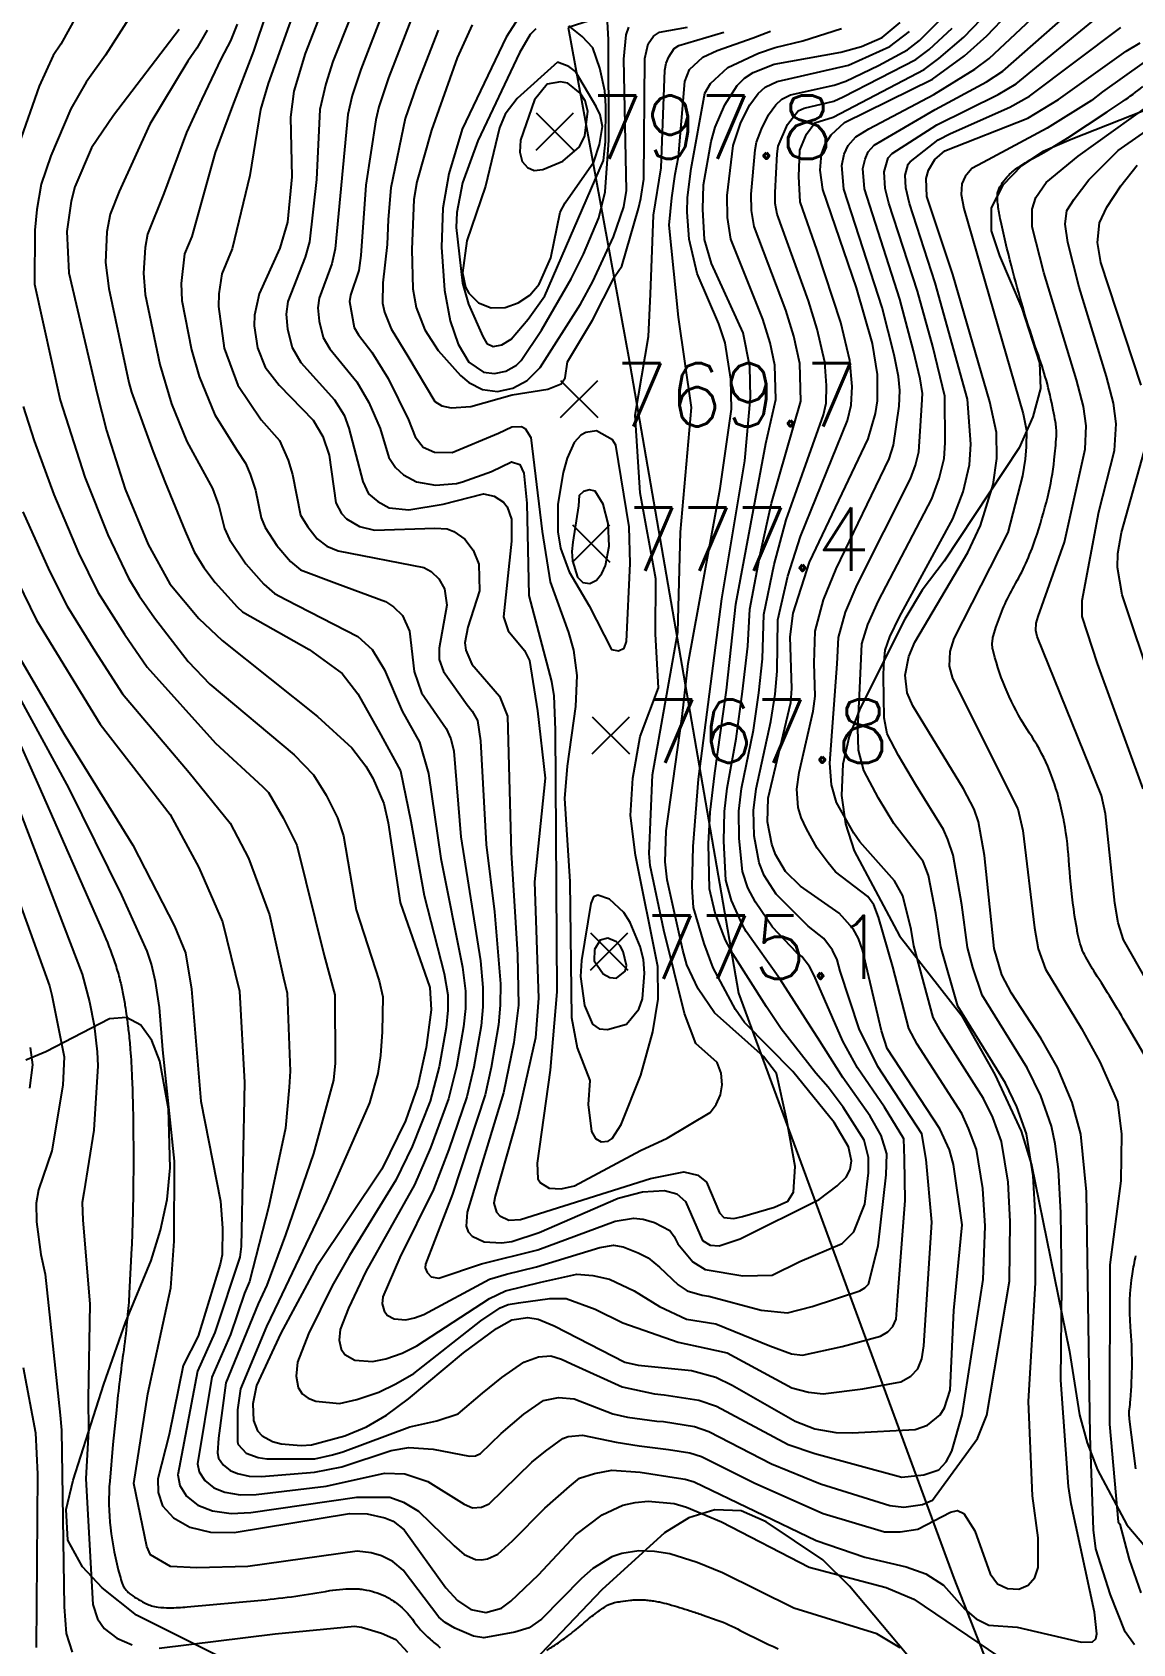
# Model space of a CAD drawing. Extents: x 197794 to 200030, y 561152 to 563931.
# Drawn here: x 198120 to 198276.5, y 561603.1 to 561832.4 of the extents above; entities that cross this region are included whole.
import ezdxf

# ---------------------------------------------------------------- set-up
doc = ezdxf.new("R2010")
doc.units = 0
for name, color, linetype in [('F0017111', 30, 'CONTINUOUS'), ('F0017114', 7, 'CONTINUOUS'), ('F0027132', 7, 'CONTINUOUS'), ('F0027217', 7, 'CONTINUOUS'), ('G0018112', 7, 'G0018112'), ('G0037213', 32, 'CONTINUOUS')]:
    doc.layers.add(name, color=color, linetype=linetype)
doc.styles.add('NGSW', font='romans.shx', dxfattribs={"bigfont": 'ngsw.shx'})
doc.linetypes.add('G0018112', pattern='A,25,0,[131,ltypeshp.shx,S=1.768,R=90,X=1.768,Y=-1.768],-6.75,[133,ltypeshp.shx,S=0.75,R=0,X=0,Y=0],-8.75,0,[131,ltypeshp.shx,S=1.768,R=270,X=-1.768,Y=1.768]', length=40.5)

# ---------------------------------------------------------------- blocks, each defined once
blk = doc.blocks.new('F0027217')
at = {"layer": 'F0027217'}
for p, q in [((-2.652, 2.652), (2.652, -2.652)), ((-2.652, -2.652), (2.652, 2.652))]:
    blk.add_line(p, q, dxfattribs=at)

msp = doc.modelspace()

# ---------------------------------------------------------------- linework, layer by layer
at = {"layer": 'F0017111', "flags": 128}
for points, elevation in [([(198144.87, 561832.69), (198143.36, 561830.16), (198142.1, 561828.32), (198136.7, 561819.33), (198132.35, 561809.76), (198131.05, 561806.55), (198130.6, 561804.02), (198130.4, 561799.65), (198130.84, 561795.94), (198133.7, 561782.58), (198134.1, 561781.19), (198137.19, 561772.71), (198138.88, 561768.35), (198141.7, 561761.42), (198143.02, 561758.5), (198144.37, 561756.29), (198145.98, 561754.13), (198149.12, 561750.67), (198149.88, 561749.97), (198159.34, 561744.62), (198164.08, 561741.2), (198166.29, 561738.27), (198169.54, 561732.48), (198172.36, 561727.33), (198173.84, 561720.2), (198175.74, 561709.59), (198178.59, 561698.51), (198179.11, 561695.45), (198179.09, 561693.3), (198178.85, 561690.8), (198177.87, 561685.24), (198176.56, 561680.36), (198174, 561673.89), (198171.67, 561669.11), (198165.09, 561658.4), (198162.65, 561654.07), (198159.27, 561647.24), (198157.68, 561643.23), (198157.49, 561641.22), (198157.82, 561639.62), (198158.38, 561638.69), (198159.24, 561638.09), (198160.33, 561637.64), (198163.66, 561637.33), (198166.15, 561637.89), (198169.29, 561638.93), (198171.68, 561640.11), (198174.23, 561641.61), (198183.79, 561649.1), (198186.53, 561650.96), (198187.66, 561651.43), (198189.16, 561651.67), (198193.58, 561652.28), (198195.91, 561652.28), (198200.04, 561650.73), (198204, 561648.82), (198211.86, 561646.07), (198215.8, 561645.2), (198218.84, 561644.56), (198228.05, 561639.57), (198230.39, 561638.92), (198232.5, 561638.69), (198238.13, 561639.41), (198243.54, 561640.4), (198244.96, 561641.24), (198245.93, 561642.24), (198246.51, 561643.66), (198246.8, 561645.54), (198247.94, 561663.11), (198247.16, 561672.02), (198246.52, 561675.69), (198240.27, 561685.25), (198237.62, 561690.64), (198234.92, 561698.82), (198234.49, 561700.46), (198233.82, 561701.84), (198232.59, 561703.47), (198230.34, 561705.25), (198225.8, 561709.8), (198224.1, 561712.46), (198223.36, 561714.23), (198222.69, 561718.11), (198222.56, 561721.69), (198222.97, 561724.78), (198225.04, 561734.36), (198225.66, 561738.25), (198225.92, 561741.51), (198226.02, 561748.83), (198227.46, 561755.05), (198229.25, 561760.68), (198235.95, 561777.2), (198236.48, 561779.35), (198236.59, 561782.01), (198236.29, 561785.71), (198235, 561791.13), (198231.64, 561801.36), (198229.19, 561808.28), (198229, 561811.9), (198229.18, 561815.64), (198230.1, 561817.9), (198231.28, 561819.53), (198233.92, 561820.34), (198246.84, 561827.12), (198248.93, 561828.66), (198252.52, 561831.73), (198268.48, 561848.37)], 730), ([(198162.33, 561849.78), (198153.52, 561825.14), (198152.46, 561821.45), (198150.94, 561812.06), (198148.41, 561801.59), (198146.94, 561798.03), (198146.53, 561795.18), (198146.46, 561793.4), (198147.25, 561787.46), (198149.22, 561782.22), (198152.55, 561777.28), (198155.14, 561774.33), (198156.38, 561771.56), (198156.98, 561769.49), (198158.11, 561763.71), (198159.15, 561762.06), (198160.51, 561760.35), (198161.87, 561759.28), (198163.47, 561758.64), (198175.69, 561756.28), (198176.7, 561755.7), (198177.8, 561754.64), (198178.6, 561753.21), (198178.95, 561750.9), (198177.88, 561744.79), (198177.88, 561743.19), (198178.49, 561741.48), (198181.82, 561736.73), (198182.55, 561735.83), (198183.3, 561734.49), (198183.72, 561731.61), (198184.52, 561716.86), (198185.71, 561707.26), (198186.58, 561697.05), (198186.55, 561694), (198186.31, 561691.21), (198185.27, 561685.14), (198184.4, 561681.24), (198179.76, 561667.11), (198175.9, 561657.13), (198175.86, 561656.62), (198176.15, 561655.98), (198176.72, 561655.36), (198177.82, 561655.17), (198183.9, 561657.2), (198191.89, 561659.2), (198202.89, 561663.27), (198205.51, 561663.69), (198206.87, 561663.57), (198208.47, 561663.06), (198210.68, 561661.94), (198211.29, 561661.07), (198211.8, 561660.05), (198213.93, 561657.48), (198215.7, 561656.41), (198221.06, 561655.5), (198225.21, 561655.61), (198229.16, 561657.55), (198235.17, 561660.07), (198236.87, 561661.74), (198238.43, 561665.69), (198238.95, 561670.15), (198238.95, 561672.33), (198238.33, 561674.79), (198235.35, 561679.5), (198233.19, 561682.31), (198231.45, 561684.33), (198226.51, 561690.64), (198224.44, 561693.75), (198219.63, 561701.28), (198218.61, 561703.24), (198217.13, 561707.11), (198216.31, 561710.57), (198216.17, 561716.96), (198216.42, 561721.45), (198217.05, 561726.99), (198218.72, 561738.81), (198220.06, 561751.07), (198224.34, 561773.92), (198225.74, 561780.18), (198225.63, 561785.07), (198224.94, 561788.22), (198223.91, 561791.59), (198219.37, 561802.99), (198218.88, 561806.07), (198218.82, 561809.18), (198219.68, 561816.29), (198220.75, 561819.56), (198222.04, 561822.07), (198223.25, 561823.71), (198224.25, 561824.6), (198225.94, 561825.4), (198236.07, 561827.72), (198241.95, 561830.41), (198244.79, 561832.51)], 745), ([(198157.19, 561846.83), (198151.42, 561829.71), (198148.47, 561821.93), (198146.01, 561815.29), (198142.67, 561803.36), (198141.64, 561800.87), (198141.16, 561796.67), (198141.25, 561794.25), (198142.61, 561787.23), (198143.7, 561783.43), (198145.92, 561778.01), (198149.1, 561772.91), (198150.3, 561771.13), (198150.99, 561769.54), (198151.75, 561767.25), (198152.55, 561763.32), (198153.08, 561761.97), (198154.76, 561759.42), (198156.72, 561757.12), (198158.15, 561755.93), (198163.3, 561754.01), (198170.21, 561751.41), (198171.37, 561750.69), (198172.63, 561749.42), (198173.63, 561747.21), (198174.29, 561741.48), (198175.34, 561738.45), (198178.87, 561733.37), (198179.53, 561731.88), (198179.95, 561730.16), (198180.96, 561717.97), (198183.74, 561700.29), (198184.09, 561696.51), (198184.07, 561693.77), (198183.82, 561691.07), (198182.8, 561685.17), (198181.79, 561680.95), (198179.21, 561673.47), (198177.06, 561667.78), (198172.24, 561658.11), (198169.83, 561652.49), (198169.74, 561651.49), (198170.04, 561650.53), (198170.46, 561649.9), (198171.44, 561649.38), (198173.1, 561649.23), (198174.35, 561649.51), (198175.69, 561650.01), (198185.03, 561655), (198187.43, 561655.74), (198191.71, 561656.76), (198200.72, 561659.54), (198202.68, 561659.86), (198204.02, 561659.61), (198206.17, 561658.75), (198207.57, 561658.03), (198209.19, 561656.74), (198211.86, 561654.21), (198213.13, 561653.34), (198215.28, 561652.74), (198216.23, 561652.59), (198223.66, 561650.62), (198227.4, 561650.21), (198230.9, 561651.14), (198237.72, 561653.38), (198238.43, 561653.8), (198238.92, 561654.3), (198240.3, 561659.77), (198241.44, 561669.84), (198241.55, 561672.85), (198240.72, 561675.45), (198239.17, 561678.19), (198235.29, 561683.69), (198232.03, 561688.86), (198226.3, 561697.75), (198221.52, 561704.47), (198221, 561705.43), (198219.45, 561708.89), (198218.66, 561711.79), (198218.34, 561717.34), (198218.47, 561721.53), (198218.81, 561724.87), (198220.1, 561731.87), (198221.03, 561738.62), (198221.79, 561745.06), (198222.04, 561750.32), (198223.58, 561758.34), (198225.14, 561765.4), (198229.32, 561779.91), (198229.18, 561785.28), (198228.29, 561789.19), (198227.16, 561792.9), (198222.65, 561804.76), (198222.27, 561807.06), (198222.23, 561809.4), (198222.8, 561815.7), (198223.02, 561816.77), (198223.7, 561818.62), (198224.73, 561820.68), (198225.74, 561822.07), (198226.59, 561822.91), (198227.86, 561823.51), (198234.04, 561824.9), (198235.7, 561825.47), (198240.35, 561827.67), (198244.49, 561829.93), (198246.17, 561831.23), (198249.18, 561834.23)], 740), ([(198170.37, 561847.45), (198162.74, 561828.25), (198161.74, 561825.09), (198160.9, 561821.45), (198160.4, 561811.46), (198159.4, 561802.6), (198158.77, 561800.41), (198156.35, 561794.13), (198156.07, 561792.31), (198156.28, 561790.18), (198156.96, 561787.57), (198158.2, 561785.44), (198162.98, 561780.12), (198164.36, 561777.93), (198165, 561776.11), (198167.01, 561768.48), (198167.8, 561766.74), (198169.12, 561765.66), (198170.72, 561764.74), (198173.52, 561764.46), (198178.44, 561765.26), (198184.17, 561766.76), (198185.66, 561766.42), (198187, 561765.54), (198187.52, 561764.88), (198188.17, 561763.14), (198188.13, 561759.99), (198187, 561749.27), (198187.65, 561747.25), (198190.01, 561744.47), (198190.7, 561743.02), (198191.84, 561735.86), (198192.94, 561726.28), (198191.42, 561711.53), (198192, 561694.99), (198191.55, 561689.33), (198189.05, 561678.23), (198185.83, 561666.82), (198185.64, 561665.83), (198186.02, 561664.54), (198186.49, 561664.04), (198187.79, 561663.41), (198189.45, 561663.5), (198207.93, 561669.32), (198212.65, 561670.3), (198214.66, 561669.8), (198215.89, 561668.83), (198217.72, 561664.46), (198218.34, 561663.77), (198219.76, 561663.66), (198221.03, 561663.94), (198225.56, 561665.26), (198227.44, 561666.12), (198228.26, 561667.4), (198228.48, 561671.07), (198227.34, 561677.64), (198225.84, 561684.28), (198224.01, 561686.68), (198217.03, 561692.91), (198214.71, 561696.32), (198213.1, 561699.76), (198212.51, 561701.81), (198210.27, 561711.84), (198210.02, 561714.39), (198210.13, 561718.81), (198212.45, 561735.05), (198213.28, 561742.62), (198217.84, 561767.52), (198219.46, 561778.8), (198219.36, 561783.05), (198218.55, 561788.23), (198217.66, 561790.91), (198214.54, 561798.09), (198213.43, 561802.97), (198213.13, 561806.82), (198213.19, 561808.92), (198213.71, 561813.01), (198215.64, 561823.75), (198216.44, 561825.14), (198218.94, 561827.4), (198223.28, 561829.46), (198225.65, 561830.26), (198229.59, 561831.2), (198235.07, 561832.96)], 755), ([(198134.08, 561834.92), (198130.38, 561829.16), (198127.63, 561825.32), (198125.45, 561821.52), (198122.63, 561814.83), (198121.25, 561810.79), (198120.64, 561807.21), (198120.34, 561804.24), (198120.27, 561796.56), (198123.94, 561780.06), (198127.46, 561769.12), (198130.7, 561760.9), (198133.64, 561754.76), (198135.18, 561752.23), (198137.34, 561749.12), (198142.13, 561742.88), (198145.22, 561739.67), (198157.24, 561729.62), (198159.99, 561726.78), (198161.79, 561723.9), (198163.4, 561720.63), (198164.26, 561718.09), (198166.04, 561707.55), (198169.31, 561697.48), (198169.82, 561695.19), (198169.74, 561690.19), (198169.5, 561686.85), (198169.11, 561684.29), (198167.95, 561680.12), (198167.33, 561678.69), (198161.84, 561666.17), (198154.99, 561651.82), (198153.27, 561648.26), (198149.57, 561639.43), (198149.19, 561636.44), (198149.17, 561631.88), (198149.24, 561631.5), (198150.39, 561630.26), (198152.13, 561629.66), (198153.36, 561629.45), (198160.18, 561629.44), (198162.66, 561630.01), (198164.13, 561630.45), (198173.66, 561634), (198177.52, 561634.88), (198180.55, 561635.88), (198184, 561638.81), (198186.77, 561641.05), (198189.89, 561643.2), (198191.97, 561643.95), (198193.75, 561644.13), (198195.25, 561643.64), (198196.67, 561642.96), (198203.88, 561639.71), (198208.49, 561638.69), (198209.86, 561638.58), (198214.82, 561637.81), (198217.31, 561636.93), (198227.52, 561631.51), (198231.29, 561630.22), (198243.66, 561626.84), (198246.81, 561627.17), (198248.92, 561627.88), (198249.97, 561629.04), (198250.8, 561630.57), (198252.24, 561635.72), (198255.25, 561654.99), (198255.52, 561662.57), (198255.22, 561667.94), (198254.29, 561673.48), (198253.18, 561676.46), (198252.19, 561678.57), (198245.86, 561688.43), (198244.67, 561690.67), (198242.42, 561699.46), (198240.37, 561706.5), (198239.68, 561708.26), (198238.84, 561709.48), (198234.26, 561712.96), (198233.2, 561714.26), (198231.63, 561716.34), (198230.12, 561719.07), (198229.36, 561720.71), (198228.94, 561722.11), (198228.74, 561724.73), (198229.09, 561727.1), (198231.04, 561735.85), (198231.34, 561737.95), (198231.2, 561742.64), (198231.33, 561747.19), (198232.54, 561751.65), (198234.32, 561756.06), (198241.89, 561771.74), (198242.49, 561773.66), (198243.29, 561779.23), (198243.4, 561781.44), (198243.2, 561783.45), (198242.59, 561786.51), (198240.87, 561793.27), (198235.41, 561810.1), (198235.15, 561813.48), (198235.48, 561815.08), (198236.05, 561816.3), (198237.15, 561817.52), (198238.99, 561818.69), (198248.23, 561823.56), (198254.08, 561827.18), (198256.11, 561828.69), (198269.62, 561841.39)], 720), ([(198128.25, 561838.4), (198124.02, 561830.73), (198122.96, 561829.12), (198120.95, 561824.76), (198118.05, 561816.48)], 715), ([(198118.69, 561779.16), (198120.26, 561774.27), (198123.05, 561766.66), (198126.57, 561758.33), (198129.29, 561752.77), (198133.1, 561746.76), (198136.32, 561742.11), (198146.06, 561731.27), (198152.73, 561725.13), (198153.56, 561724.27), (198155.65, 561720.67), (198157.6, 561716.78), (198161.52, 561701.07), (198163.02, 561695.46), (198163.07, 561685.73), (198162.82, 561683.31), (198159.97, 561672.9), (198155.98, 561661.31), (198153.36, 561654.16), (198152.1, 561651.51), (198147.53, 561640.26), (198146.48, 561632.4), (198146.33, 561630.32), (198146.48, 561629.56), (198147.12, 561628.62), (198148.1, 561627.8), (198149.15, 561627.39), (198150.85, 561626.99), (198152.6, 561626.92), (198160.12, 561627.55), (198164.03, 561628.31), (198171.05, 561630.62), (198173.55, 561631.07), (198176.99, 561630.84), (198182.17, 561629.85), (198183.04, 561629.9), (198183.76, 561630.22), (198186.67, 561633.07), (198189.88, 561635.81), (198192.68, 561637.77), (198194.82, 561638.2), (198197.05, 561638), (198202.57, 561635.84), (198204.67, 561635.38), (198208.83, 561634.82), (198209.76, 561634.75), (198214.16, 561634.07), (198216.24, 561633.35), (198225.14, 561628.76), (198232.11, 561625.89), (198241.95, 561622.83), (198243.98, 561622.57), (198246.61, 561622.96), (198248.02, 561623.58), (198254.43, 561632.35), (198255.79, 561635.66), (198258.98, 561654.73), (198259.11, 561663.2), (198258.8, 561668.84), (198257.85, 561674.59), (198256.6, 561678), (198255.3, 561680.73), (198249.3, 561690.13), (198248.15, 561692.26), (198245.4, 561702.45), (198244.99, 561704.76), (198243.8, 561709.55), (198242.65, 561711.69), (198237.69, 561717.23), (198236.84, 561718.45), (198234.37, 561722.85), (198233.66, 561725.36), (198233.45, 561728.44), (198234.5, 561742.55), (198234.66, 561746.29), (198235.68, 561749.9), (198237.33, 561753.79), (198244.91, 561768.88), (198245.63, 561770.81), (198246.1, 561772.72), (198246.19, 561774.2), (198246.52, 561779.37), (198246.61, 561781.03), (198246.29, 561783.11), (198245.34, 561787.1), (198243.38, 561794.43), (198238.35, 561810.16), (198238.15, 561813.02), (198238.44, 561814.36), (198238.9, 561815.42), (198239.72, 561816.34), (198248.44, 561821.41), (198255.73, 561825.37), (198258.03, 561826.89), (198271.36, 561838.62)], 715), ([(198118.64, 561764.2), (198122.44, 561755.75), (198124.93, 561750.77), (198128.85, 561744.4), (198132.81, 561738.31), (198142.27, 561727.09), (198148.1, 561719.91), (198150.75, 561714.91), (198153.74, 561706.86), (198155.69, 561697.9), (198156.23, 561695.73), (198156.64, 561684.6), (198156.53, 561682.32), (198155.98, 561676.52), (198153.61, 561665.42), (198150.88, 561654.67), (198150.18, 561653.01), (198148.16, 561647.15), (198145.5, 561641.09), (198143.5, 561628.76), (198143.71, 561627.61), (198144.51, 561626.39), (198145.81, 561625.33), (198147.38, 561624.72), (198149.56, 561624.33), (198151.83, 561624.38), (198161.78, 561625.59), (198170.08, 561627.41), (198172.99, 561627.34), (198176.24, 561626.25), (198181.39, 561623.01), (198182.59, 561622.5), (198183.9, 561622.57), (198184.97, 561623.05), (198191.05, 561628.99), (198192.99, 561630.57), (198195.47, 561632.35), (198196.22, 561632.65), (198198.23, 561632.82), (198203.03, 561631.83), (198206.31, 561631.31), (198210.47, 561630.79), (198213.5, 561630.33), (198215.18, 561629.77), (198222.76, 561626), (198232.49, 561621.68), (198241.22, 561619.08), (198243.46, 561619.08), (198245.95, 561619.47), (198250.59, 561621.87), (198251.58, 561622.09), (198252.51, 561621.7), (198254.08, 561619.22), (198256.26, 561613.11), (198257.31, 561611.69), (198258.72, 561611), (198260.3, 561610.92), (198261.67, 561611.5), (198262.6, 561612.56), (198263.06, 561613.99), (198263.06, 561618.23), (198262.26, 561624.19), (198261.71, 561637.63), (198262.71, 561654.48), (198262.71, 561663.84), (198262.38, 561669.74), (198261.4, 561675.69), (198260.02, 561679.55), (198258.41, 561682.9), (198251.63, 561693.84), (198249.21, 561702.32), (198248.51, 561707.06), (198247.46, 561712.45), (198246.69, 561714.43), (198242.53, 561719.84), (198240.34, 561723.46), (198238.29, 561727.39), (198237.51, 561730.27), (198237.44, 561733.35), (198237.72, 561739.1), (198237.99, 561745.4), (198238.82, 561748.14), (198240.35, 561751.52), (198247.93, 561766.03), (198249, 561768.92), (198249.71, 561771.78), (198249.85, 561774.01), (198249.81, 561780.63), (198248.08, 561787.69), (198245.9, 561795.6), (198241.84, 561808.1), (198241.3, 561810.21), (198241.16, 561812.55), (198241.75, 561814.55), (198242.3, 561815.16), (198248.65, 561819.25), (198257.37, 561823.56), (198259.94, 561825.1), (198273.1, 561835.85)], 710), ([(198170.15, 561835.98), (198166.7, 561827.1), (198165.5, 561823.44), (198164.87, 561820.72), (198163.06, 561801.62), (198162.6, 561799.46), (198160.79, 561794.58), (198160.58, 561793.21), (198160.8, 561791.29), (198161.37, 561789), (198162.3, 561787.4), (198166.12, 561782.66), (198167.87, 561779.73), (198169.46, 561776.02), (198170.68, 561771.91), (198171.64, 561770.5), (198172.76, 561769.46), (198174.65, 561768.46), (198177.33, 561767.98), (198180.3, 561768.24), (198181.17, 561768.44), (198185.31, 561769.91), (198188.15, 561771.3), (198189.34, 561770.93), (198189.92, 561769.71), (198190.32, 561765.41), (198190.62, 561752.27), (198193.85, 561740.07), (198194.18, 561738), (198194.38, 561733.15), (198194.6, 561695.88), (198193.64, 561684.75), (198191.82, 561671.52), (198191.91, 561669.3), (198192.27, 561668.7), (198193.49, 561667.96), (198195.2, 561667.85), (198197.1, 561668.29), (198206.5, 561673.32), (198210.31, 561675.07), (198216.41, 561678.75), (198217.28, 561679.88), (198217.86, 561681.22), (198218.14, 561682.65), (198217.99, 561684.32), (198217.42, 561685.84), (198214.38, 561688.54), (198212.78, 561692.8), (198209.81, 561704.66), (198207.86, 561713.85), (198207.75, 561715.56), (198208.2, 561726.77), (198211.81, 561747.09), (198212.21, 561761.29), (198213.74, 561779.02), (198211.9, 561791.89), (198210.6, 561804.95), (198210.98, 561808.87), (198211.41, 561812.24), (198211.91, 561814.7), (198212.81, 561825.39), (198213.47, 561827.11), (198215.39, 561828.88), (198217.39, 561829.84), (198222.53, 561831.63), (198224.97, 561832.59)], 760), ([(198173.92, 561834.35), (198170.67, 561825.94), (198169.26, 561821.8), (198168.84, 561819.98), (198167.44, 561810.67), (198166.72, 561800.65), (198166.43, 561798.51), (198165.23, 561795.02), (198165.09, 561794.11), (198165.78, 561790.42), (198166.4, 561789.36), (198168.27, 561786.9), (198170.59, 561783.17), (198173.48, 561777.29), (198174.44, 561774.87), (198175.56, 561773.4), (198177.2, 561772.67), (198179.69, 561772.61), (198186.31, 561775.4), (198188.2, 561776.3), (198189.55, 561776.35), (198190.1, 561776.05), (198190.9, 561774.74), (198192.51, 561761.41), (198193.64, 561754.23), (198196.25, 561747), (198196.95, 561744.5), (198197.43, 561740.91), (198197.27, 561736.51), (198196.06, 561728.02), (198195.67, 561723.42), (198196.44, 561711.59), (198196.69, 561692.24), (198197.49, 561687.92), (198199.31, 561683.28), (198199.05, 561679.88), (198199.51, 561676.04), (198200.09, 561675.03), (198200.9, 561674.54), (198201.92, 561674.67), (198202.45, 561675.01), (198203.76, 561677.01), (198206.55, 561684.02), (198208.26, 561690.22), (198209, 561694.84), (198208.95, 561699.49), (198205.79, 561715.32), (198205.06, 561720.99), (198205.42, 561726.29), (198206.44, 561732.24), (198209.04, 561739.14), (198208.65, 561746.78), (198208.67, 561754.64), (198206.47, 561766.9), (198205.75, 561777.94), (198207.66, 561789.15), (198207.93, 561795.17), (198208.36, 561806.41), (198209.45, 561813.11), (198209.97, 561827.03), (198210.15, 561828.02), (198210.53, 561828.94), (198211.3, 561830.1), (198211.95, 561830.51), (198218.35, 561832.43)], 765), ([(198189.19, 561834.5), (198187.41, 561831.7), (198181.12, 561818.64), (198179.21, 561812.27), (198178.37, 561807.41), (198178.2, 561801.86), (198178.63, 561795.73), (198179.4, 561791.34), (198180.54, 561788.06), (198182.07, 561785.48), (198184.15, 561784.06), (198185.72, 561783.85), (198187.35, 561784.18), (198188.85, 561785.05), (198189.53, 561785.74), (198192.41, 561790.04), (198196.62, 561797.34), (198198.38, 561800.83), (198200.57, 561806), (198201.45, 561809.69), (198202.01, 561817.08), (198201.95, 561831.32), (198201.82, 561833.94)], 780), ([(198114.23, 561761.74), (198120.58, 561748.78), (198129.63, 561734), (198139.57, 561721.13), (198143.65, 561713.57), (198147.04, 561705.86), (198149.43, 561696), (198150.14, 561682.98), (198149.69, 561659.65), (198149.51, 561658.15), (198145.92, 561647.41), (198143.46, 561641.92), (198140.67, 561627.19), (198140.95, 561625.67), (198141.9, 561624.16), (198143.52, 561622.87), (198145.62, 561622.05), (198148.28, 561621.66), (198151.07, 561621.84), (198166.13, 561624.02), (198170.83, 561624.01), (198172.77, 561623.3), (198174.9, 561621.99), (198179.98, 561617.07), (198181.41, 561615.83), (198183.01, 561615.14), (198183.87, 561615.08), (198184.75, 561615.23), (198186.18, 561615.88), (198188.3, 561617.77), (198192.91, 561622.45), (198196.39, 561625.53), (198197.84, 561626.71), (198199.94, 561627.37), (198202.44, 561627.82), (198206.45, 561627.56), (198211.91, 561626.72), (198212.83, 561626.58), (198214.11, 561626.18), (198231.5, 561617.85), (198238.4, 561615.47), (198244.3, 561614.11), (198247.09, 561613.09), (198249.6, 561611.49), (198252.64, 561608.05), (198254.24, 561606.67), (198256.06, 561605.81), (198260.09, 561605.49), (198269.26, 561603.39), (198270.81, 561603.42), (198271.27, 561603.87), (198271.42, 561604.56), (198271.07, 561607.64), (198267.77, 561623.04), (198267.37, 561625.53), (198266.28, 561640.64), (198266.43, 561654.23), (198266.31, 561664.47), (198265.97, 561670.64), (198265.49, 561674.25), (198264.96, 561676.79), (198263.44, 561681.1), (198261.52, 561685.07), (198255.11, 561695.42), (198253.78, 561699.37), (198253.02, 561702.2), (198252.23, 561708.29), (198250.96, 561715.34), (198250.2, 561717.55), (198249.59, 561719), (198245.66, 561725.37), (198243.22, 561729.51), (198241.58, 561732.58), (198241.16, 561734.89), (198241.06, 561740.78), (198241.1, 561742.37), (198241.32, 561744.5), (198241.96, 561746.38), (198243.36, 561749.25), (198250.95, 561763.17), (198252.38, 561767.03), (198253.32, 561770.85), (198253.51, 561773.81), (198253.01, 561780.22), (198248.41, 561796.76), (198244.76, 561808.03), (198244.25, 561810.27), (198244.16, 561812.09), (198244.6, 561813.67), (198244.87, 561813.98), (198248.86, 561817.1), (198250.59, 561818.01), (198259.02, 561821.74), (198261.86, 561823.31), (198274.84, 561833.08)], 705), ([(198149.11, 561833.59), (198148.15, 561831.2), (198146.85, 561828.68), (198144.11, 561822.88), (198141.91, 561818.15), (198138.7, 561809.48), (198136.34, 561803.71), (198136.01, 561801.81), (198135.78, 561798.16), (198136.05, 561795.09), (198138.14, 561785.14), (198139.79, 561779.54), (198141.94, 561774.17), (198145.6, 561767.52), (198146.52, 561765.02), (198147.32, 561761.83), (198148.05, 561760.23), (198150.37, 561756.77), (198152.92, 561753.89), (198154.43, 561752.57), (198156.05, 561751.73), (198166.29, 561746.44), (198168.33, 561744.62), (198170.09, 561741.7), (198172.58, 561735.85), (198175.06, 561731.44), (198176.36, 561726.96), (198178.1, 561714.86), (198181.17, 561699.4), (198181.6, 561695.98), (198181.58, 561693.53), (198181.34, 561690.93), (198180.34, 561685.21), (198179.17, 561680.65), (198176.6, 561673.68), (198174.36, 561668.45), (198167.44, 561656.09), (198164.95, 561650.87), (198163.75, 561647.86), (198163.62, 561646.36), (198163.93, 561645.07), (198164.42, 561644.3), (198165.88, 561643.51), (198168.38, 561643.28), (198170.25, 561643.7), (198172.61, 561644.48), (198174.66, 561645.53), (198185.03, 561652.27), (198187.3, 561653.34), (198192.34, 561654.58), (198197.44, 561655.74), (198199.71, 561655.54), (198202.11, 561655.01), (198205.58, 561653.34), (198209.19, 561651.14), (198213.02, 561649.32), (198217.23, 561648.66), (198224.9, 561645.53), (198227.96, 561644.38), (198229.54, 561644.2), (198235.17, 561645.45), (198240.63, 561646.89), (198241.7, 561647.52), (198242.42, 561648.27), (198242.86, 561649.33), (198243.13, 561652.64), (198244.14, 561666.2), (198244.04, 561672.12), (198243.96, 561674.98), (198241.22, 561679.5), (198237.39, 561685.08), (198235.27, 561688.86), (198231.2, 561698.23), (198230.53, 561699.49), (198229.44, 561700.94), (198228.69, 561701.51), (198225.27, 561705.11), (198222.86, 561708.63), (198221.78, 561710.68), (198221.01, 561713.01), (198220.52, 561717.73), (198220.51, 561721.61), (198220.89, 561724.83), (198222.57, 561733.12), (198223.34, 561738.44), (198223.85, 561743.28), (198224.03, 561749.58), (198225.52, 561756.7), (198227.2, 561763.04), (198232.51, 561778.01), (198232.9, 561779.63), (198232.97, 561782.17), (198232.74, 561785.5), (198231.65, 561790.16), (198230.41, 561794.21), (198225.92, 561806.52), (198225.67, 561808.05), (198225.64, 561809.61), (198225.92, 561815.12), (198226.1, 561816.21), (198227.41, 561819.29), (198228.94, 561821.22), (198229.78, 561821.62), (198233.98, 561822.62), (198235.32, 561823.21), (198245.67, 561828.52), (198247.55, 561829.95), (198250.85, 561832.98)], 735), ([(198177.7, 561832.73), (198174.63, 561824.79), (198173.02, 561820.15), (198170.96, 561810.28), (198170.61, 561805.79), (198170.46, 561802.2), (198169.85, 561796.79), (198169.81, 561793.87), (198170.06, 561792.58), (198171.04, 561790.24), (198173.41, 561786.33), (198177.26, 561779.89), (198178.22, 561779.27), (198179.57, 561778.99), (198182.34, 561779.16), (198188.24, 561780.84), (198193.33, 561781.65), (198195.22, 561782.4), (198195.77, 561783.24), (198196.1, 561785.54), (198199.69, 561791.44), (198202.81, 561797.6), (198203.85, 561799.16), (198206.2, 561807.32), (198206.54, 561808.78), (198206.98, 561811.51), (198207.13, 561828.67), (198207.59, 561830.77), (198208.33, 561831.86), (198209.19, 561832.41), (198213.17, 561833.14)], 770), ([(198191.6, 561832.9), (198190.79, 561832.1), (198189.28, 561829.47), (198183.37, 561816.99), (198181.16, 561811), (198180.38, 561806.76), (198180.29, 561804.65), (198181.17, 561796.73), (198182.02, 561793.73), (198184.08, 561789.12), (198184.66, 561788.12), (198185.55, 561787.7), (198186.78, 561787.94), (198188.11, 561788.75), (198190.53, 561791.6), (198192.89, 561794.91), (198201.23, 561814.15), (198201.53, 561816.85), (198201.55, 561821.97), (198201.42, 561824.1), (198200.73, 561827.33), (198199.7, 561830.22), (198198.21, 561831.81), (198196.28, 561833.33)], 785), ([(198278.17, 561828.14), (198272.24, 561823.93), (198270.64, 561822.72), (198264.33, 561818.77), (198255.26, 561813.9), (198253.62, 561813.01), (198252.68, 561811.91), (198252.21, 561810.83), (198252.12, 561809.32), (198252.51, 561807.36), (198260.95, 561778.15), (198261.39, 561775.78), (198261.36, 561773.44), (198261.24, 561771.67), (198260.85, 561769.33), (198258.75, 561761.24), (198251.08, 561746.18), (198250.52, 561744.3), (198250.43, 561742.24), (198250.88, 561740.49), (198260.2, 561721.94), (198260.89, 561718.86), (198262.53, 561705.01), (198263.07, 561702.02), (198264.13, 561699.1), (198269.25, 561690.68), (198271.84, 561685.96), (198274.38, 561680.23), (198274.92, 561675.65), (198274.83, 561669), (198273.27, 561657.05), (198273.24, 561634.41), (198274.44, 561620.51), (198274.71, 561620.16), (198276.02, 561615.14), (198277.68, 561610.41)], 695), ([(198278.5, 561697.55), (198275.2, 561703.29), (198274.46, 561705.7), (198274, 561708.53), (198272.65, 561721.2), (198272.08, 561723.83), (198262.95, 561746.44), (198262.73, 561747.31), (198262.77, 561748.34), (198263.05, 561749.28), (198266.8, 561759.89), (198269.74, 561773.1), (198269.9, 561776.4), (198269.5, 561779.15), (198268.51, 561782.95), (198263.89, 561798.26), (198262.2, 561804.72), (198262.2, 561807.25), (198262.75, 561808.9), (198264.19, 561811.02), (198268.78, 561814.79), (198281.34, 561823.79)], 685), ([(198278.02, 561724.78), (198271.51, 561742.63), (198269.33, 561749.29), (198269.33, 561751.56), (198271.72, 561764.17), (198273.93, 561772.92), (198274.16, 561776.71), (198273.77, 561779.65), (198272.8, 561783.42), (198268.9, 561796.17), (198267.28, 561802.52), (198266.93, 561805.12), (198267.14, 561807.04), (198268.17, 561808.69), (198270.29, 561811.43), (198274.47, 561815.61), (198281.36, 561820.42)], 680), ([(198243.44, 561602.57), (198240.11, 561604.54), (198228.3, 561608.23), (198218.17, 561613.23), (198214.54, 561614.69), (198210.67, 561615.96), (198208.49, 561616.29), (198206.27, 561616.36), (198203.86, 561616.01), (198202.4, 561615.51), (198199.74, 561613.84), (198198.09, 561612.43), (198192.41, 561606.63), (198190.68, 561605.41), (198188.64, 561604.78), (198184.21, 561603.98), (198182.72, 561604.25), (198180.09, 561605.35), (198178.73, 561606.18), (198177.83, 561606.95), (198172.73, 561613.61), (198171.27, 561614.87), (198169.65, 561615.65), (198168.18, 561616.07), (198166.17, 561616.31), (198150.62, 561614.15), (198143.38, 561613.93), (198139.65, 561614.15), (198136.78, 561615.82), (198136.25, 561616.96), (198134.41, 561625.96), (198136.43, 561638.71), (198139.68, 561653.77), (198140.14, 561660.41), (198140.19, 561671.79), (198138.55, 561687.64), (198138.05, 561693.65), (198137.5, 561697.39), (198136.94, 561699.85), (198136.33, 561701.68), (198132.71, 561709.65), (198125.15, 561724.91), (198114.29, 561744.77)], 695), ([(198113.36, 561734.09), (198127.07, 561698.4), (198128.12, 561694.46), (198128.76, 561691.1), (198129.22, 561687.36), (198129.3, 561685.38), (198128.75, 561676.22), (198127.31, 561667.32), (198127.07, 561665.91), (198127.16, 561663.42), (198128.15, 561651.5), (198127.93, 561638.02), (198127.95, 561633.49), (198127.57, 561626.62), (198128.6, 561608.74), (198129.24, 561606.71), (198130.21, 561605.32), (198132.02, 561603.96), (198134.16, 561602.97)], 685), ([(198115.9, 561714.92), (198122.44, 561696.75), (198122.76, 561695.43), (198124.53, 561686.63), (198124.32, 561682.62), (198122.76, 561673.26), (198120.84, 561667.73), (198120.52, 561665.85), (198120.59, 561663.16), (198121.17, 561658.53), (198121.79, 561655.74), (198123.92, 561635.66), (198124.11, 561633.54), (198124.5, 561608.4), (198124.77, 561604.62), (198125.63, 561601.93)], 680), ([(198138.03, 561602.54), (198154.53, 561604.55), (198165.8, 561605.63), (198166.81, 561605.51), (198169.64, 561604.66), (198171.68, 561603.75), (198173.36, 561601.96)], 685)]:
    msp.add_lwpolyline(points, dxfattribs=dict(at, elevation=elevation))
for points, elevation in [([(198194.7, 561828.15), (198188.97, 561823.01), (198187.26, 561820.77), (198186.43, 561818.82), (198184.46, 561810.5), (198181.77, 561802.74), (198181.16, 561798.21), (198181.62, 561796.17), (198182.07, 561795.3), (198183.44, 561793.93), (198185.27, 561793.19), (198187.23, 561793.25), (198189.08, 561793.9), (198190.74, 561795.03), (198192.1, 561796.57), (198193.75, 561800.34), (198195.07, 561806.82), (198195.79, 561808.17), (198199.86, 561813.98), (198200.66, 561816.44), (198201.07, 561819.02), (198200.75, 561820.67), (198200.21, 561821.85), (198197.25, 561826.84), (198196.31, 561827.56)], 790), ([(198191.43, 561822.81), (198189.42, 561817.06), (198189.31, 561815.36), (198189.68, 561814.05), (198190.4, 561813.17), (198191.37, 561812.74), (198192.6, 561812.87), (198195.43, 561814.06), (198197.84, 561816.13), (198198.57, 561817.68), (198199, 561821.19), (198198.63, 561822.64), (198197.91, 561823.75), (198196.14, 561825.19), (198195.14, 561825.37), (198193.21, 561825.05)], 795), ([(198200.25, 561775.69), (198198.71, 561775.49), (198198.03, 561775.11), (198197.06, 561774.03), (198196.08, 561771.81), (198195.5, 561769.76), (198194.75, 561765.27), (198194.73, 561761.34), (198195.11, 561759.02), (198196.35, 561755.66), (198199.21, 561750.82), (198202.39, 561744.58), (198203.35, 561744.42), (198204.19, 561744.8), (198204.53, 561745.74), (198205.02, 561756.82), (198204.87, 561762.04), (198202.98, 561773.69), (198202.52, 561774.43)], 770), ([(198199.45, 561708.47), (198198.1, 561700.35), (198197.97, 561698.06), (198198.53, 561693.96), (198199.67, 561691.28), (198200.6, 561690.64), (198201.82, 561690.52), (198204.51, 561691.3), (198206.24, 561693.45), (198206.76, 561694.89), (198207.09, 561698.53), (198206.91, 561700.5), (198206.47, 561702.34), (198205.04, 561705.77), (198204.12, 561707.19), (198202.1, 561709.1), (198200.42, 561709.67), (198199.81, 561709.4)], 770)]:
    msp.add_lwpolyline(points, close=True, dxfattribs=dict(at, elevation=elevation))
at = {"layer": 'F0017111', "elevation": 690, "flags": 128}
for points in [[(198279.49, 561684.72), (198275.74, 561691.11, 0.01), (198271.19, 561698.54, -0.02), (198269.66, 561701.19, -0.04), (198269.18, 561702.33, -0.03), (198268.76, 561703.86, -0.01), (198268.6, 561704.73), (198268.26, 561706.77, -0.02), (198267.49, 561713.88, 0.03), (198266.77, 561720.03, 0.01), (198266.63, 561720.75), (198266.14, 561722.89, 0.09), (198261.84, 561732.72, -0.08), (198256.92, 561743.46), (198256.61, 561744.63, -0.03), (198256.58, 561744.78, -0.05), (198256.54, 561745.54, -0.04), (198256.64, 561746.32, -0.02), (198256.71, 561746.58), (198257.07, 561747.73, -0.05), (198259.64, 561753.61, 0.05), (198262.66, 561760.25, 0.02), (198264.43, 561766.32, 0.03), (198265.37, 561771.58, 0.01), (198265.67, 561774.95, 0.04), (198265.65, 561776.09, 0.02), (198265.53, 561776.98, 0.01), (198265.22, 561778.65, 0.04), (198262.92, 561786.97, -0.02), (198259.26, 561799.19, -0.01), (198257.68, 561805.94, -0.02), (198257.33, 561808.01, -0.03), (198257.27, 561809.07, -0.05), (198257.33, 561809.65, -0.06), (198257.52, 561810.19, -0.04), (198258.02, 561811.02, -0.03), (198258.83, 561812.04, -0.05), (198259.53, 561812.67, -0.04), (198262.29, 561814.44, 0.02), (198267.28, 561817.4), (198272.91, 561821.11), (198275.15, 561822.61, 0.02), (198277.96, 561824.69, -0.03)], [(198117.71, 561732.27), (198120.92, 561725.16), (198129.97, 561704.58, -0.02), (198131.7, 561700.04, -0.02), (198132.37, 561697.84, -0.02), (198132.81, 561695.92, -0.01), (198133.16, 561693.99, -0.01), (198133.4, 561692.38, -0.01), (198133.66, 561690.29, -0.01), (198133.91, 561687.68, -0.01), (198134.15, 561683.8, -0.01), (198134.32, 561676.63, -0.01), (198134.32, 561667.78, -0.01), (198134.09, 561659.45), (198133.77, 561653.04, -0.01), (198133.5, 561649.54, -0.01), (198132.98, 561644.95, 0.01), (198131.93, 561636.39), (198131.43, 561631.5), (198130.99, 561626.29, 0.05), (198131.09, 561619.63, 0.04), (198132.42, 561612.85, 0.01), (198132.76, 561611.73, 0.03), (198132.85, 561611.5, 0.04), (198133.13, 561611.01, 0.04), (198133.5, 561610.57, 0.04), (198133.99, 561610.16, 0.02), (198135.09, 561609.44, 0.02), (198136.2, 561608.85, 0.03), (198136.91, 561608.56, 0.05), (198137.86, 561608.35, 0.03), (198139.48, 561608.27, 0.02), (198142.01, 561608.39), (198152.58, 561609.35, 0.02), (198162.28, 561610.7, -0.05), (198165.99, 561610.97, -0.02), (198166.63, 561610.92, -0.02), (198167.5, 561610.79, -0.04), (198169.04, 561610.38, -0.04), (198170.46, 561609.77, -0.03), (198171.16, 561609.35, -0.02), (198172.03, 561608.73, -0.07), (198174.04, 561606.63, 0.06), (198176.56, 561603.82, 0.01), (198178.02, 561602.58, 0.03)], [(198276.96, 561628.03), (198276.07, 561635.1, -0.03), (198276.03, 561636.05, -0.03), (198276.06, 561636.5, 0.01), (198276.21, 561637.87, 0.04), (198276.23, 561648.24, -0.06), (198276.49, 561655.79, -0.01), (198276.96, 561658.36, -0.01)], [(198193.16, 561602.21, 0.01), (198194.61, 561603.15, 0.01), (198196.29, 561604.35, 0.02), (198198.44, 561606.11, -0.02), (198200.28, 561607.59, -0.02), (198201.68, 561608.55, -0.05), (198202.28, 561608.84, -0.03), (198202.81, 561609, -0.02), (198203.72, 561609.17, -0.01), (198205.06, 561609.34, -0.02), (198205.88, 561609.39, -0.01), (198206.74, 561609.39, -0.02), (198207.54, 561609.34, -0.01), (198208.36, 561609.24, -0.01), (198209.18, 561609.09, -0.02), (198210.51, 561608.76, -0.01), (198213.56, 561607.84, -0.01), (198215.29, 561607.26), (198217.4, 561606.52, -0.04), (198220.7, 561605.04, 0.02), (198226.08, 561602.44, 0.05)]]:
    msp.add_lwpolyline(points, format="xyb", dxfattribs=at)
at = {"layer": 'F0017114', "flags": 128}
for points, elevation in [([(198166.41, 561849.03), (198158.78, 561829.41), (198157.17, 561824.05), (198156.7, 561820.32), (198156.88, 561811.85), (198156.3, 561805.42), (198155.17, 561801.71), (198152.23, 561795.19), (198151.59, 561792.18), (198151.53, 561790.64), (198152, 561787.53), (198153.1, 561784.77), (198155.09, 561782.19), (198159.92, 561777.23), (198161.32, 561774.91), (198162.21, 561772.25), (198163.14, 561765.45), (198163.95, 561763.96), (198164.67, 561763.19), (198166.5, 561762.09), (198168.68, 561761.59), (198177.25, 561761.87), (198179.01, 561761.75), (198179.95, 561761.41), (198181.52, 561760.3), (198182.71, 561758.75), (198183.51, 561756.74), (198183.61, 561752.96), (198181.93, 561747.8), (198181.49, 561745.54), (198181.63, 561744.5), (198182.5, 561742.51), (198186.46, 561737.96), (198187.57, 561735.13), (198188.08, 561715.74), (198188.99, 561701.14), (198189.14, 561694.02), (198188.46, 561688.67), (198187.02, 561681.54), (198181.82, 561664.57), (198181.69, 561662.56), (198181.98, 561661.76), (198182.54, 561661.12), (198184.28, 561660.32), (198186.73, 561660.19), (198188.18, 561660.39), (198192.06, 561661.64), (198203.34, 561666.56), (198206.78, 561667.43), (198209.89, 561667.62), (198211.66, 561667.15), (198212.89, 561666.09), (198215.34, 561660.53), (198216.39, 561659.84), (198217.71, 561659.74), (198220.66, 561660.75), (198231.9, 561666.35), (198234.5, 561668.3), (198235.74, 561669.55), (198236.33, 561670.64), (198236.5, 561671.84), (198236.08, 561673.85), (198234.03, 561677.29), (198228.16, 561684.56), (198221.31, 561691.53), (198219.99, 561693.36), (198216.85, 561699.33), (198215.56, 561702.78), (198214.05, 561707.88), (198213.87, 561710.83), (198214, 561716.57), (198214.74, 561726.17), (198218.07, 561751.81), (198221.34, 561771.44), (198222.16, 561780.46), (198222.07, 561784.86), (198221.1, 561789.64), (198216.6, 561799.54), (198215.61, 561802.92), (198215.35, 561807.23), (198215.47, 561810.7), (198216.56, 561816.87), (198217.14, 561818.91), (198218.48, 561822.1), (198220.24, 561824.82), (198221.29, 561825.87), (198222.52, 561826.7), (198225.52, 561827.88), (198234.98, 561829.57), (198237.92, 561830.4), (198240.88, 561831.67), (198243.42, 561833.8)], 750), ([(198140.85, 561832.83), (198131.53, 561820.58), (198128.39, 561815.97), (198126.02, 561810.41), (198125.49, 561808.38), (198124.89, 561804.06), (198125.16, 561798.21), (198129.19, 561780.96), (198130.55, 561775.76), (198133.2, 561767.4), (198136.46, 561759.56), (198139.52, 561753.96), (198143.66, 561749.01), (198146.99, 561745.86), (198160.54, 561735.09), (198165.42, 561730.59), (198167.43, 561727.99), (198168.44, 561726.28), (198169.97, 561722.67), (198170.59, 561719.95), (198172.31, 561708.6), (198176.51, 561696.5), (198176.73, 561693.33), (198175.99, 561687.99), (198174.82, 561682.57), (198173.08, 561677.55), (198169.71, 561670.66), (198160.4, 561656.77), (198155.31, 561647.32), (198151.87, 561639.91), (198151.33, 561637.29), (198151.42, 561634.89), (198152, 561633.44), (198152.68, 561632.72), (198154.16, 561631.94), (198155.4, 561631.59), (198158.21, 561631.33), (198159.68, 561631.44), (198164.43, 561632.74), (198167.54, 561634.03), (198170.38, 561635.68), (198173.48, 561637.98), (198181.34, 561644.56), (198186, 561648.02), (198188.19, 561649.22), (198190.46, 561649.58), (198191.92, 561649.32), (198194.2, 561648.36), (198204.29, 561643.23), (198206.17, 561642.79), (198213.76, 561642.04), (198217.21, 561641.07), (198219.55, 561639.95), (198228.48, 561634.82), (198231.32, 561633.73), (198234.31, 561633.2), (198236.62, 561633.15), (198245.56, 561633.61), (198247.35, 561634.23), (198249.11, 561635.7), (198249.77, 561636.73), (198250.57, 561639.24), (198251.08, 561650.56), (198252.25, 561662.74), (198251.02, 561671.35), (198250.45, 561673.42), (198249.08, 561676.4), (198241.59, 561687.84), (198240.78, 561690.34), (198238.09, 561701.89), (198237.49, 561703.5), (198236.73, 561704.88), (198234.74, 561707.11), (198229.26, 561710.95), (198227.14, 561713.03), (198225.71, 561715.45), (198225.17, 561716.9), (198224.55, 561720.1), (198224.66, 561723.45), (198227.9, 561737.06), (198228.04, 561739.07), (198227.77, 561746.4), (198228.24, 561749.78), (198230.56, 561757.04), (198238.88, 561774.59), (198239.93, 561778.18), (198240.2, 561779.98), (198240.21, 561783.71), (198239.49, 561788.13), (198237.23, 561796.07), (198232.46, 561810.04), (198232.04, 561812.81), (198232.27, 561815.08), (198232.78, 561816.51), (198233.62, 561817.84), (198235.52, 561819.56), (198248.02, 561825.72), (198252.61, 561829.04), (198255.77, 561831.92), (198265.01, 561841.61)], 725), ([(198182.54, 561833.47), (198180.41, 561828.76), (198176.78, 561818.51), (198174.7, 561811.14), (198174.25, 561808.64), (198173.97, 561801.51), (198174.11, 561795.91), (198174.6, 561793.27), (198175.84, 561790.07), (198177.72, 561787.14), (198180.9, 561783.6), (198182.06, 561782.6), (198184.03, 561781.61), (198186.16, 561781.33), (198188.33, 561781.76), (198190.38, 561782.87), (198192.21, 561784.72), (198197.94, 561793.73), (198199.74, 561796.96), (198202.65, 561803.32), (198204.14, 561807.56), (198204.51, 561809.92), (198204.14, 561828.6), (198204.45, 561832.03), (198204.84, 561833.15)], 775), ([(198276.77, 561603), (198275.46, 561604.83), (198273.38, 561610.1), (198271.29, 561616.66), (198270.96, 561619.35), (198270.45, 561632.76), (198269.97, 561667.44), (198269.13, 561675.63), (198267.9, 561680.15), (198265.82, 561685.15), (198263.44, 561689.32), (198259.27, 561695.7), (198257.91, 561698.3), (198256.82, 561702.07), (198255.45, 561715.28), (198254.57, 561720.1), (198253.95, 561721.9), (198252.45, 561724.77), (198245.26, 561736.57), (198244.44, 561738.45), (198244.14, 561740.96), (198244.65, 561743.6), (198245.54, 561745.64), (198253.08, 561758.4), (198254.85, 561762.23), (198256.66, 561768.06), (198257.2, 561771.76), (198257.13, 561775.48), (198256.21, 561779.82), (198250.92, 561797.93), (198247.24, 561809.03), (198247.16, 561811.62), (198247.45, 561812.8), (198248.35, 561814.32), (198249.8, 561815.56), (198261.6, 561820.18), (198265.95, 561822.85), (198275.6, 561829.74), (198277.56, 561830.89)], 700), ([(198277.71, 561782.23), (198271.98, 561799.66), (198271.53, 561802.51), (198271.82, 561805.3), (198272.82, 561807.55), (198274.84, 561810.58), (198277.16, 561813.5)], 675), ([(198283.96, 561725.72), (198275.02, 561752.39), (198274.36, 561756.28), (198274.39, 561758.28), (198274.95, 561761.26), (198278.13, 561772.75)], 675), ([(198116.22, 561746.78), (198124.49, 561732.57), (198134.27, 561716.74), (198140.19, 561705.23), (198141.75, 561701.43), (198142.64, 561696.27), (198143.94, 561680.35), (198146.73, 561666.1), (198147.05, 561662.25), (198146.97, 561658.49), (198146.69, 561657.13), (198143.56, 561646.9), (198141.43, 561642.75), (198139.45, 561632.93), (198137.81, 561626.6), (198137.86, 561624.67), (198138.52, 561622.79), (198140.07, 561621.08), (198142.4, 561619.73), (198145.31, 561619.02), (198148.67, 561618.96), (198165.1, 561621.68), (198167.62, 561621.63), (198170.12, 561621.07), (198171.29, 561620.58), (198172.88, 561619.37), (198178.8, 561611.12), (198180.48, 561609.28), (198182.37, 561608.01), (198184.5, 561607.57), (198186.72, 561608.23), (198188.07, 561609.19), (198192.01, 561612.96), (198197.34, 561618.69), (198201.05, 561621.5), (198204, 561622.85), (198205.74, 561623.25), (198207.59, 561623.42), (198211.3, 561623.08), (198213.04, 561622.6), (198218.01, 561620.48), (198230.51, 561614.02), (198241.45, 561611.14), (198245.4, 561609.48), (198259.03, 561600.23)], 700), ([(198119.67, 561687.97), (198120.02, 561685.49), (198119.56, 561682.21)], 675), ([(198118.67, 561642.46), (198120.45, 561633.15), (198120.73, 561627.28), (198120.52, 561602.62)], 675)]:
    msp.add_lwpolyline(points, dxfattribs=dict(at, elevation=elevation))
at = {"layer": 'F0017114', "elevation": 775, "flags": 128}
for points in [[(198197.68, 561765.02), (198196.88, 561759.89), (198196.74, 561758.52), (198196.82, 561757.21), (198197.55, 561754.89), (198198.29, 561754.15), (198199.28, 561754), (198200.24, 561754.46), (198201.02, 561755.39), (198201.54, 561756.56), (198202.03, 561759.29), (198201.88, 561762.55), (198201.18, 561765.29), (198200.04, 561767.11), (198199.22, 561767.3), (198198.38, 561767.1), (198197.78, 561766.52)], [(198199.97, 561701.92), (198199.92, 561700.29), (198201.21, 561698.47), (198202.15, 561697.95), (198203.08, 561697.86), (198204.34, 561698.82), (198204.52, 561699.66), (198204.05, 561701.64), (198203.6, 561702.45), (198203.07, 561703.01), (198201.85, 561703.51), (198200.78, 561703.26)]]:
    msp.add_lwpolyline(points, close=True, dxfattribs=at)
at = {"layer": 'G0018112', "flags": 128}
msp.add_lwpolyline([(199461.279, 563927.213), (199463.01, 563922.42), (199464.43, 563905.64), (199454.08, 563861.61), (199430.85, 563841.6), (199485.36, 563642.43), (199445.32, 563409.35), (199493.78, 563361.18), (199496.09, 563333.88), (199484.46, 563310.64), (199466.01, 563266.82), (199450.99, 563230.43), (199426.39, 563137.81), (199445.34, 563105.11), (199458.28, 563076.95), (199475.02, 563048.24), (199470.13, 563031.72), (199383.07, 562930.73), (199354.02, 562882.53), (199306.51, 562848.78), (199213.2, 562818.44), (199111.7, 562766.26), (199065.16, 562764.1), (199014.13, 562773.2), (198992.56, 562764.5), (198956.49, 562754.2), (198923.91, 562676), (198920.88, 562621.5), (198919.24, 562599.48), (198917.53, 562564.34), (198887.37, 562474.37), (198877.65, 562401.09), (198863.4, 562351.39), (198863.66, 562331.17), (198796.84, 562206.57), (198757.46, 562148.89), (198631.8, 562076.1), (198607.39, 562014.49), (198569.43, 561980.18), (198561.77, 561972.71), (198532.71, 561963.81), (198495.67, 561930.76), (198478.35, 561875.54), (198426.07, 561875.47), (198339.46, 561878.77), (198196.2, 561833.1), (198204.78, 561786.29), (198220.44, 561695.73), (198251.07, 561612.46), (198260.25, 561589.13), (198291.6, 561528.15), (198317.99, 561475.15), (198325.63, 561460.53), (198376.66, 561412.62), (198399.7, 561341.07), (198432.58, 561297.12), (198453.03, 561212.77), (198524.09, 561156.54), (198529, 561152.59)], dxfattribs=at)
at = {"layer": 'G0037213', "flags": 128}
for points in [[(198286.63, 561824.59), (198267.75, 561817.18), (198263.79, 561815.46), (198260.69, 561813.41), (198258.03, 561810.67), (198256.4, 561807.42), (198256.38, 561804.17), (198257.55, 561800.61), (198260.73, 561793.14), (198263.25, 561785.37), (198263.42, 561781.72), (198262.3, 561777.71), (198260.39, 561773.27), (198249.71, 561757.17), (198246.58, 561753.04), (198244.12, 561748.93), (198237.74, 561736.27), (198236.19, 561732.22), (198235.28, 561728.3), (198235.08, 561723.82), (198235.67, 561719.78), (198236.9, 561715.94), (198243.35, 561703.85), (198252.12, 561692.62), (198256.92, 561684.15), (198260.67, 561676.09), (198262.14, 561671.28), (198267.52, 561644.71), (198268.95, 561635.71), (198270.02, 561631.72), (198271.5, 561627.88), (198275.69, 561620.06), (198278.4, 561616.9)], [(198148.64, 561600.27), (198134.8, 561607.2), (198129.91, 561611.11), (198127.12, 561614.07), (198125.03, 561617.87), (198124.8, 561622.24), (198125.79, 561626.44), (198130.13, 561640.1), (198133.25, 561648.84), (198136.88, 561657.66), (198138.23, 561661.98), (198139.17, 561666.37), (198139.59, 561670.85), (198139.34, 561679.24), (198138.11, 561686.01), (198137, 561688.96), (198135.42, 561691.16), (198133.36, 561692.26), (198130.96, 561692.07), (198121.92, 561687.35), (198119.07, 561686.17)], [(198250.07, 561594.82), (198236.23, 561611.36), (198232.44, 561615.1), (198224.36, 561620.5), (198220.8, 561622.07), (198217.09, 561622.18), (198213.36, 561621.08), (198209.92, 561618.94), (198201.02, 561610.82), (198188.42, 561597.63)]]:
    msp.add_lwpolyline(points, dxfattribs=at)

# ---------------------------------------------------------------- block references
at = {"layer": 'F0027217'}
for p in [(198194.33, 561818.31, 797.82), (198197.79, 561780.24, 769.72), (198199.47, 561759.68, 777.35), (198202.29, 561732.39, 767.8), (198202.05, 561701.64, 775.07)]:
    msp.add_blockref('F0027217', p, dxfattribs=at)

# ---------------------------------------------------------------- texts
at = {"layer": 'F0027132', "style": 'NGSW'}
for s, p in [('797.8', (198199.33, 561814.41)), ('769.7', (198202.79, 561776.34)), ('777.4', (198204.47, 561755.78)), ('767.8', (198207.29, 561728.49)), ('775.1', (198207.05, 561697.74))]:
    msp.add_text(s, height=9, dxfattribs=at).set_placement(p)

doc.saveas('drawing.dxf')
